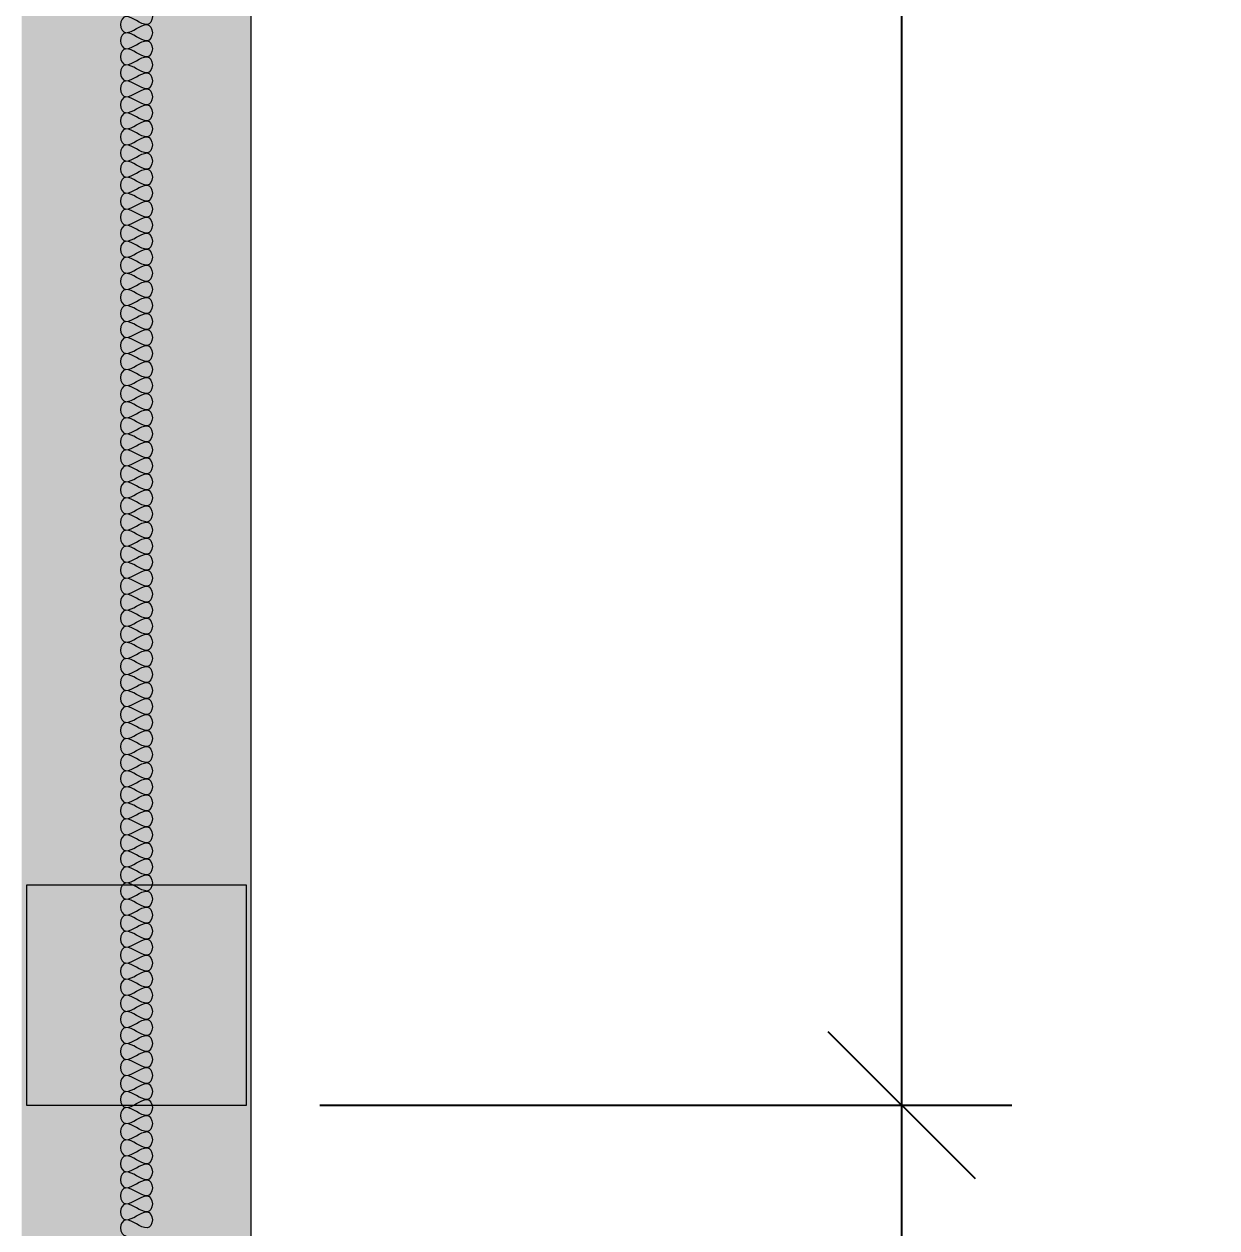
# Model space of a CAD drawing. Header units: inches. Extents: x 1913 to 24953, y -2945 to 1064.
# Drawn here: x 19839.7 to 19969.8, y -559 to -427.6 of the extents above; entities that cross this region are included whole.
import ezdxf

# ---------------------------------------------------------------- set-up
doc = ezdxf.new("R2010")
doc.units = ezdxf.units.IN
doc.header["$MEASUREMENT"] = 0
for name, color, linetype, lineweight in [('A-ANNO-DIMS', 211, 'Continuous', 9), ('A-COLS', 52, 'Continuous', 9), ('A-DETL', 90, 'Continuous', 9), ('A-FLOR', 192, 'Continuous', 13), ('A-WALL', 113, 'Continuous', 13), ('A-WALL-PATT', 111, 'Continuous', 50)]:
    doc.layers.add(name, color=color, linetype=linetype, lineweight=lineweight)
doc.styles.add('Arial', font='arial.ttf', dxfattribs={"height": 12})
doc.dimstyles.new('Linear_-_3_32__Arial', dxfattribs={"dimscale": 12, "dimtxt": 12.243113, "dimasz": 1.333333, "dimexe": 1, "dimexo": 0.666667, "dimgap": 0.666667, "dimtad": 1, "dimdec": 5, "dimrnd": 0.03125, "dimzin": 1, "dimdsep": 46, "dimlunit": 4, "dimtxsty": 'Arial', "dimblk1": 'OBLIQUE', "dimblk2": 'OBLIQUE', "dimsah": 1, "dimcen": 0.09, "dimdle": 1, "dimazin": 0, "dimtfac": 1, "dimtdec": 4, "dimtix": 1, "dimtmove": 0, "dimatfit": 3, "dimfxl": 1, "dimtvp": 1, "dimtfill": 1, "dimfrac": 2, "dimtolj": 1, "dimtzin": 0, "dimarcsym": 2})

# ---------------------------------------------------------------- blocks, each defined once
blk = doc.blocks.new('_Oblique')
at = {"color": 0, "linetype": 'ByBlock', "lineweight": -2}
blk.add_line((-0.5, -0.5), (0.5, 0.5), dxfattribs=at)
blk = doc.blocks.new('*D438')
at = {"layer": 'A-ANNO-DIMS', "color": 0, "lineweight": -2, "transparency": 16777216}
for p, q in [((20087.86, 630.42), (20087.86, -1697.58)), ((19857.24, 618.42), (20099.86, 618.42)), ((19859.97, -1685.58), (20099.86, -1685.58))]:
    blk.add_line(p, q, dxfattribs=at)
at = {"layer": 'Defpoints', "color": 0, "lineweight": 0, "transparency": 16777216}
for p in [(19849.24, 618.42), (19851.97, -1685.58), (20087.86, -1685.58)]:
    blk.add_point(p, dxfattribs=at)
at = {"layer": 'A-ANNO-DIMS', "color": 0, "lineweight": -2, "transparency": 16777216, "xscale": 16, "yscale": 16, "zscale": 16}
for p, rotation in [((20087.86, 618.42), 90), ((20087.86, -1685.58), 270)]:
    blk.add_blockref('_Oblique', p, dxfattribs=dict(at, rotation=rotation))
at = {"layer": 'A-ANNO-DIMS', "color": 0, "lineweight": 0, "transparency": 16777216, "insert": (20073.74, -533.58), "char_height": 12, "width": 73.4587, "attachment_point": 5, "rotation": 90, "style": 'Arial'}
blk.add_mtext('\\A1;192\'-0"', dxfattribs=at)
blk = doc.blocks.new('*D489')
at = {"layer": 'A-ANNO-DIMS', "color": 0, "lineweight": -2, "transparency": 16777216}
for p, q in [((19935.41, -245.58), (19935.41, -557.58)), ((19871.97, -257.58), (19947.41, -257.58)), ((19871.97, -545.58), (19947.41, -545.58))]:
    blk.add_line(p, q, dxfattribs=at)
at = {"layer": 'Defpoints', "color": 0, "lineweight": 0, "transparency": 16777216}
for p in [(19863.97, -257.58), (19863.97, -545.58), (19935.41, -545.58)]:
    blk.add_point(p, dxfattribs=at)
at = {"layer": 'A-ANNO-DIMS', "color": 0, "lineweight": -2, "transparency": 16777216, "xscale": 16, "yscale": 16, "zscale": 16}
for p, rotation in [((19935.41, -257.58), 90), ((19935.41, -545.58), 270)]:
    blk.add_blockref('_Oblique', p, dxfattribs=dict(at, rotation=rotation))
at = {"layer": 'A-ANNO-DIMS', "color": 0, "lineweight": 0, "transparency": 16777216, "insert": (19921.28, -401.58), "char_height": 12, "width": 62.3834, "attachment_point": 5, "rotation": 90, "style": 'Arial'}
blk.add_mtext('\\A1;24\'-0"', dxfattribs=at)
blk = doc.blocks.new('*D490')
at = {"layer": 'A-ANNO-DIMS', "color": 0, "lineweight": -2, "transparency": 16777216}
for p, q in [((19935.41, -533.58), (19935.41, -845.58)), ((19871.97, -545.58), (19947.41, -545.58)), ((19871.97, -833.58), (19947.41, -833.58))]:
    blk.add_line(p, q, dxfattribs=at)
at = {"layer": 'Defpoints', "color": 0, "lineweight": 0, "transparency": 16777216}
for p in [(19863.97, -545.58), (19863.97, -833.58), (19935.41, -833.58)]:
    blk.add_point(p, dxfattribs=at)
at = {"layer": 'A-ANNO-DIMS', "color": 0, "lineweight": -2, "transparency": 16777216, "xscale": 16, "yscale": 16, "zscale": 16}
for p, rotation in [((19935.41, -545.58), 90), ((19935.41, -833.58), 270)]:
    blk.add_blockref('_Oblique', p, dxfattribs=dict(at, rotation=rotation))
at = {"layer": 'A-ANNO-DIMS', "color": 0, "lineweight": 0, "transparency": 16777216, "insert": (19921.28, -689.58), "char_height": 12, "width": 62.3834, "attachment_point": 5, "rotation": 90, "style": 'Arial'}
blk.add_mtext('\\A1;24\'-0"', dxfattribs=at)
blk = doc.blocks.new('*D499')
at = {"layer": 'A-ANNO-DIMS', "color": 0, "lineweight": -2, "transparency": 16777216}
for p, q in [((20055.86, -1133.58), (20055.86, -209.58)), ((19859.97, -221.58), (20067.86, -221.58)), ((19872.47, -1121.58), (20067.86, -1121.58))]:
    blk.add_line(p, q, dxfattribs=at)
at = {"layer": 'Defpoints', "color": 0, "lineweight": 0, "transparency": 16777216}
for p in [(19851.97, -221.58), (20055.86, -221.58), (19864.47, -1121.58)]:
    blk.add_point(p, dxfattribs=at)
at = {"layer": 'A-ANNO-DIMS', "color": 0, "lineweight": -2, "transparency": 16777216, "xscale": 16, "yscale": 16, "zscale": 16}
for p, rotation in [((20055.86, -221.58), 90), ((20055.86, -1121.58), 270)]:
    blk.add_blockref('_Oblique', p, dxfattribs=dict(at, rotation=rotation))
at = {"layer": 'A-ANNO-DIMS', "color": 0, "lineweight": 0, "transparency": 16777216, "insert": (20041.74, -671.58), "char_height": 12, "width": 62.3834, "attachment_point": 5, "rotation": 90, "style": 'Arial'}
blk.add_mtext('\\A1;75\'-0"', dxfattribs=at)

msp = doc.modelspace()

# ---------------------------------------------------------------- hatches: boundary and pattern name
at = {"layer": 'A-WALL-PATT', "lineweight": 0}
h = msp.add_hatch(dxfattribs=at)
h.set_pattern_fill('FP_1', color=256, style=0, pattern_type=2)
h.set_pattern_definition([(50, (18984.365, 244.067), (36.72335, -3.213), [3.84, -42.24]), (355, (18984.365, 244.067), (-7.1044, 38.51274), [3.072, -33.792]), (100.451, (18987.425, 243.8), (29.62024, 35.29956), [3.263, -35.898]), (46.184, (18984.365, 254.307), (54.6425, -8.4752), [5.76, -63.36]), (96.636, (18988.92, 253.6), (47.854, 49.8752), [4.895, -53.848]), (351.184, (18984.365, 254.307), (47.8553, 49.8749), [4.608, -50.688]), (21, (18989.485, 251.747), (30.56126, -20.614), [3.84, -42.24]), (326, (18989.485, 251.747), (12.4577, 37.1283), [3.072, -33.792]), (71.451, (18992.03, 250.03), (43.02, 16.5135), [3.263, -35.898]), (37.5, (18984.365, 244.067), (0.6228, 17.04428), [1.69, -31.693, 1.69, -32.614, -33.92]), (37.5, (18984.365, 244.067), (0.6228, 17.04428), [-67.686, 1.69, -32.23]), (7.5, (18984.365, 244.067), (13.4694, 20.19387), [1.69, -17.869, 1.69, -30.925, -12.928]), (7.5, (18984.365, 244.067), (13.4694, 20.19387), [-52.173, 1.69, -11.238]), (327.5, (18972.947, 244.067), (27.33168, -1.15522), [1.69, -11.11, 1.69, -38.246, -52.992]), (327.5, (18972.947, 244.067), (27.33168, -1.15522), [-52.736, 1.69, -51.302]), (317.5, (18967.827, 244.067), (29.85903, 5.12498), [1.69, -14.95, 1.69, -24.832, -37.632]), (317.5, (18967.827, 244.067), (29.85903, 5.12498), [-43.162, 1.69, -35.942])])
h.paths.add_polyline_path([(19839.466293, -167.581337), (19864.466293, -167.581337), (19864.466293, -211.581337), (19864.466293, -231.581337), (19864.466293, -1121.581337), (19839.466293, -1121.581337), (19839.466293, -447.581337), (19839.466293, -427.581337), (19839.466293, -322.581337), (19839.466293, -312.581337), (19839.466293, -231.581337), (19839.466293, -211.581337)], flags=0)
h.paths.add_polyline_path([(19839.466293, 37.418663), (19864.466293, 37.418663), (19864.466293, -131.581337), (19839.466293, -131.581337)], flags=0)

# ---------------------------------------------------------------- linework, layer by layer
at = {"layer": 'A-COLS', "lineweight": 0}
for p, q in [((19863.966293, -521.581337), (19839.966293, -521.581337)), ((19839.966293, -521.581337), (19839.966293, -545.581337)), ((19863.966293, -521.581337), (19839.966293, -521.581337)), ((19839.966293, -521.581337), (19839.966293, -545.581337)), ((19863.966293, -545.581337), (19863.966293, -521.581337)), ((19863.966293, -545.581337), (19863.966293, -521.581337)), ((19839.966293, -545.581337), (19863.966293, -545.581337)), ((19839.966293, -545.581337), (19863.966293, -545.581337))]:
    msp.add_line(p, q, dxfattribs=at)
at = {"layer": 'A-DETL', "lineweight": 0}
for points in [[(19853.13296, -425.956337), (19853.407946, -425.956337), (19854.024641, -426.831337), (19853.407946, -427.706337), (19853.13296, -427.706337)], [(19850.799627, -426.831337), (19850.524641, -426.831337), (19849.907946, -427.706337), (19850.524641, -428.581337), (19850.799627, -428.581337)], [(19853.13296, -427.706337), (19852.331245, -427.706337), (19851.601342, -426.831337), (19850.799627, -426.831337)], [(19850.799627, -428.581337), (19851.601342, -428.581337), (19852.331245, -427.706337), (19853.13296, -427.706337)], [(19853.13296, -427.706337), (19853.407946, -427.706337), (19854.024641, -428.581337), (19853.407946, -429.456337), (19853.13296, -429.456337)], [(19850.799627, -428.581337), (19850.524641, -428.581337), (19849.907946, -429.456337), (19850.524641, -430.331337), (19850.799627, -430.331337)], [(19853.13296, -429.456337), (19852.331245, -429.456337), (19851.601342, -428.581337), (19850.799627, -428.581337)], [(19850.799627, -430.331337), (19850.524641, -430.331337), (19849.907946, -431.206337), (19850.524641, -432.081337), (19850.799627, -432.081337)], [(19850.799627, -430.331337), (19851.601342, -430.331337), (19852.331245, -429.456337), (19853.13296, -429.456337)], [(19853.13296, -431.206337), (19852.331245, -431.206337), (19851.601342, -430.331337), (19850.799627, -430.331337)], [(19853.13296, -429.456337), (19853.407946, -429.456337), (19854.024641, -430.331337), (19853.407946, -431.206337), (19853.13296, -431.206337)], [(19850.799627, -432.081337), (19851.601342, -432.081337), (19852.331245, -431.206337), (19853.13296, -431.206337)], [(19853.13296, -431.206337), (19853.407946, -431.206337), (19854.024641, -432.081337), (19853.407946, -432.956337), (19853.13296, -432.956337)], [(19850.799627, -432.081337), (19850.524641, -432.081337), (19849.907946, -432.956337), (19850.524641, -433.831337), (19850.799627, -433.831337)], [(19853.13296, -432.956337), (19852.331245, -432.956337), (19851.601342, -432.081337), (19850.799627, -432.081337)], [(19850.799627, -433.831337), (19851.601342, -433.831337), (19852.331245, -432.956337), (19853.13296, -432.956337)], [(19853.13296, -432.956337), (19853.407946, -432.956337), (19854.024641, -433.831337), (19853.407946, -434.706337), (19853.13296, -434.706337)], [(19850.799627, -433.831337), (19850.524641, -433.831337), (19849.907946, -434.706337), (19850.524641, -435.581337), (19850.799627, -435.581337)], [(19853.13296, -434.706337), (19852.331245, -434.706337), (19851.601342, -433.831337), (19850.799627, -433.831337)], [(19850.799627, -435.581337), (19850.524641, -435.581337), (19849.907946, -436.456337), (19850.524641, -437.331337), (19850.799627, -437.331337)], [(19850.799627, -435.581337), (19851.601342, -435.581337), (19852.331245, -434.706337), (19853.13296, -434.706337)], [(19853.13296, -436.456337), (19852.331245, -436.456337), (19851.601342, -435.581337), (19850.799627, -435.581337)], [(19853.13296, -434.706337), (19853.407946, -434.706337), (19854.024641, -435.581337), (19853.407946, -436.456337), (19853.13296, -436.456337)], [(19850.799627, -437.331337), (19851.601342, -437.331337), (19852.331245, -436.456337), (19853.13296, -436.456337)], [(19853.13296, -436.456337), (19853.407946, -436.456337), (19854.024641, -437.331337), (19853.407946, -438.206337), (19853.13296, -438.206337)], [(19850.799627, -437.331337), (19850.524641, -437.331337), (19849.907946, -438.206337), (19850.524641, -439.081337), (19850.799627, -439.081337)], [(19853.13296, -438.206337), (19852.331245, -438.206337), (19851.601342, -437.331337), (19850.799627, -437.331337)], [(19850.799627, -439.081337), (19851.601342, -439.081337), (19852.331245, -438.206337), (19853.13296, -438.206337)], [(19853.13296, -438.206337), (19853.407946, -438.206337), (19854.024641, -439.081337), (19853.407946, -439.956337), (19853.13296, -439.956337)], [(19850.799627, -439.081337), (19850.524641, -439.081337), (19849.907946, -439.956337), (19850.524641, -440.831337), (19850.799627, -440.831337)], [(19853.13296, -439.956337), (19852.331245, -439.956337), (19851.601342, -439.081337), (19850.799627, -439.081337)], [(19850.799627, -440.831337), (19850.524641, -440.831337), (19849.907946, -441.706337), (19850.524641, -442.581337), (19850.799627, -442.581337)], [(19850.799627, -440.831337), (19851.601342, -440.831337), (19852.331245, -439.956337), (19853.13296, -439.956337)], [(19853.13296, -441.706337), (19852.331245, -441.706337), (19851.601342, -440.831337), (19850.799627, -440.831337)], [(19853.13296, -439.956337), (19853.407946, -439.956337), (19854.024641, -440.831337), (19853.407946, -441.706337), (19853.13296, -441.706337)], [(19850.799627, -442.581337), (19851.601342, -442.581337), (19852.331245, -441.706337), (19853.13296, -441.706337)], [(19853.13296, -441.706337), (19853.407946, -441.706337), (19854.024641, -442.581337), (19853.407946, -443.456337), (19853.13296, -443.456337)], [(19850.799627, -442.581337), (19850.524641, -442.581337), (19849.907946, -443.456337), (19850.524641, -444.331337), (19850.799627, -444.331337)], [(19853.13296, -443.456337), (19852.331245, -443.456337), (19851.601342, -442.581337), (19850.799627, -442.581337)], [(19850.799627, -444.331337), (19851.601342, -444.331337), (19852.331245, -443.456337), (19853.13296, -443.456337)], [(19853.13296, -443.456337), (19853.407946, -443.456337), (19854.024641, -444.331337), (19853.407946, -445.206337), (19853.13296, -445.206337)], [(19850.799627, -444.331337), (19850.524641, -444.331337), (19849.907946, -445.206337), (19850.524641, -446.081337), (19850.799627, -446.081337)], [(19853.13296, -445.206337), (19852.331245, -445.206337), (19851.601342, -444.331337), (19850.799627, -444.331337)], [(19850.799627, -446.081337), (19850.524641, -446.081337), (19849.907946, -446.956337), (19850.524641, -447.831337), (19850.799627, -447.831337)], [(19850.799627, -446.081337), (19851.601342, -446.081337), (19852.331245, -445.206337), (19853.13296, -445.206337)], [(19853.13296, -446.956337), (19852.331245, -446.956337), (19851.601342, -446.081337), (19850.799627, -446.081337)], [(19853.13296, -445.206337), (19853.407946, -445.206337), (19854.024641, -446.081337), (19853.407946, -446.956337), (19853.13296, -446.956337)], [(19850.799627, -447.831337), (19851.601342, -447.831337), (19852.331245, -446.956337), (19853.13296, -446.956337)], [(19853.13296, -446.956337), (19853.407946, -446.956337), (19854.024641, -447.831337), (19853.407946, -448.706337), (19853.13296, -448.706337)], [(19850.799627, -447.831337), (19850.524641, -447.831337), (19849.907946, -448.706337), (19850.524641, -449.581337), (19850.799627, -449.581337)], [(19853.13296, -448.706337), (19852.331245, -448.706337), (19851.601342, -447.831337), (19850.799627, -447.831337)], [(19850.799627, -449.581337), (19851.601342, -449.581337), (19852.331245, -448.706337), (19853.13296, -448.706337)], [(19853.13296, -448.706337), (19853.407946, -448.706337), (19854.024641, -449.581337), (19853.407946, -450.456337), (19853.13296, -450.456337)], [(19850.799627, -449.581337), (19850.524641, -449.581337), (19849.907946, -450.456337), (19850.524641, -451.331337), (19850.799627, -451.331337)], [(19853.13296, -450.456337), (19852.331245, -450.456337), (19851.601342, -449.581337), (19850.799627, -449.581337)], [(19850.799627, -451.331337), (19850.524641, -451.331337), (19849.907946, -452.206337), (19850.524641, -453.081337), (19850.799627, -453.081337)], [(19850.799627, -451.331337), (19851.601342, -451.331337), (19852.331245, -450.456337), (19853.13296, -450.456337)], [(19853.13296, -452.206337), (19852.331245, -452.206337), (19851.601342, -451.331337), (19850.799627, -451.331337)], [(19853.13296, -450.456337), (19853.407946, -450.456337), (19854.024641, -451.331337), (19853.407946, -452.206337), (19853.13296, -452.206337)], [(19850.799627, -453.081337), (19851.601342, -453.081337), (19852.331245, -452.206337), (19853.13296, -452.206337)], [(19853.13296, -452.206337), (19853.407946, -452.206337), (19854.024641, -453.081337), (19853.407946, -453.956337), (19853.13296, -453.956337)], [(19850.799627, -453.081337), (19850.524641, -453.081337), (19849.907946, -453.956337), (19850.524641, -454.831337), (19850.799627, -454.831337)], [(19853.13296, -453.956337), (19852.331245, -453.956337), (19851.601342, -453.081337), (19850.799627, -453.081337)], [(19850.799627, -454.831337), (19851.601342, -454.831337), (19852.331245, -453.956337), (19853.13296, -453.956337)], [(19853.13296, -453.956337), (19853.407946, -453.956337), (19854.024641, -454.831337), (19853.407946, -455.706337), (19853.13296, -455.706337)], [(19850.799627, -454.831337), (19850.524641, -454.831337), (19849.907946, -455.706337), (19850.524641, -456.581337), (19850.799627, -456.581337)], [(19853.13296, -455.706337), (19852.331245, -455.706337), (19851.601342, -454.831337), (19850.799627, -454.831337)], [(19850.799627, -456.581337), (19850.524641, -456.581337), (19849.907946, -457.456337), (19850.524641, -458.331337), (19850.799627, -458.331337)], [(19850.799627, -456.581337), (19851.601342, -456.581337), (19852.331245, -455.706337), (19853.13296, -455.706337)], [(19853.13296, -457.456337), (19852.331245, -457.456337), (19851.601342, -456.581337), (19850.799627, -456.581337)], [(19853.13296, -455.706337), (19853.407946, -455.706337), (19854.024641, -456.581337), (19853.407946, -457.456337), (19853.13296, -457.456337)], [(19850.799627, -458.331337), (19851.601342, -458.331337), (19852.331245, -457.456337), (19853.13296, -457.456337)], [(19853.13296, -457.456337), (19853.407946, -457.456337), (19854.024641, -458.331337), (19853.407946, -459.206337), (19853.13296, -459.206337)], [(19850.799627, -458.331337), (19850.524641, -458.331337), (19849.907946, -459.206337), (19850.524641, -460.081337), (19850.799627, -460.081337)], [(19853.13296, -459.206337), (19852.331245, -459.206337), (19851.601342, -458.331337), (19850.799627, -458.331337)], [(19850.799627, -460.081337), (19851.601342, -460.081337), (19852.331245, -459.206337), (19853.13296, -459.206337)], [(19853.13296, -459.206337), (19853.407946, -459.206337), (19854.024641, -460.081337), (19853.407946, -460.956337), (19853.13296, -460.956337)], [(19850.799627, -460.081337), (19850.524641, -460.081337), (19849.907946, -460.956337), (19850.524641, -461.831337), (19850.799627, -461.831337)], [(19853.13296, -460.956337), (19852.331245, -460.956337), (19851.601342, -460.081337), (19850.799627, -460.081337)], [(19850.799627, -461.831337), (19850.524641, -461.831337), (19849.907946, -462.706337), (19850.524641, -463.581337), (19850.799627, -463.581337)], [(19850.799627, -461.831337), (19851.601342, -461.831337), (19852.331245, -460.956337), (19853.13296, -460.956337)], [(19853.13296, -462.706337), (19852.331245, -462.706337), (19851.601342, -461.831337), (19850.799627, -461.831337)], [(19853.13296, -460.956337), (19853.407946, -460.956337), (19854.024641, -461.831337), (19853.407946, -462.706337), (19853.13296, -462.706337)], [(19850.799627, -463.581337), (19851.601342, -463.581337), (19852.331245, -462.706337), (19853.13296, -462.706337)], [(19853.13296, -462.706337), (19853.407946, -462.706337), (19854.024641, -463.581337), (19853.407946, -464.456337), (19853.13296, -464.456337)], [(19850.799627, -463.581337), (19850.524641, -463.581337), (19849.907946, -464.456337), (19850.524641, -465.331337), (19850.799627, -465.331337)], [(19853.13296, -464.456337), (19852.331245, -464.456337), (19851.601342, -463.581337), (19850.799627, -463.581337)], [(19850.799627, -465.331337), (19851.601342, -465.331337), (19852.331245, -464.456337), (19853.13296, -464.456337)], [(19853.13296, -464.456337), (19853.407946, -464.456337), (19854.024641, -465.331337), (19853.407946, -466.206337), (19853.13296, -466.206337)], [(19850.799627, -465.331337), (19850.524641, -465.331337), (19849.907946, -466.206337), (19850.524641, -467.081337), (19850.799627, -467.081337)], [(19853.13296, -466.206337), (19852.331245, -466.206337), (19851.601342, -465.331337), (19850.799627, -465.331337)], [(19850.799627, -467.081337), (19850.524641, -467.081337), (19849.907946, -467.956337), (19850.524641, -468.831337), (19850.799627, -468.831337)], [(19850.799627, -467.081337), (19851.601342, -467.081337), (19852.331245, -466.206337), (19853.13296, -466.206337)], [(19853.13296, -467.956337), (19852.331245, -467.956337), (19851.601342, -467.081337), (19850.799627, -467.081337)], [(19853.13296, -466.206337), (19853.407946, -466.206337), (19854.024641, -467.081337), (19853.407946, -467.956337), (19853.13296, -467.956337)], [(19850.799627, -468.831337), (19851.601342, -468.831337), (19852.331245, -467.956337), (19853.13296, -467.956337)], [(19853.13296, -467.956337), (19853.407946, -467.956337), (19854.024641, -468.831337), (19853.407946, -469.706337), (19853.13296, -469.706337)], [(19850.799627, -468.831337), (19850.524641, -468.831337), (19849.907946, -469.706337), (19850.524641, -470.581337), (19850.799627, -470.581337)], [(19853.13296, -469.706337), (19852.331245, -469.706337), (19851.601342, -468.831337), (19850.799627, -468.831337)], [(19850.799627, -470.581337), (19851.601342, -470.581337), (19852.331245, -469.706337), (19853.13296, -469.706337)], [(19853.13296, -469.706337), (19853.407946, -469.706337), (19854.024641, -470.581337), (19853.407946, -471.456337), (19853.13296, -471.456337)], [(19850.799627, -470.581337), (19850.524641, -470.581337), (19849.907946, -471.456337), (19850.524641, -472.331337), (19850.799627, -472.331337)], [(19853.13296, -471.456337), (19852.331245, -471.456337), (19851.601342, -470.581337), (19850.799627, -470.581337)], [(19850.799627, -472.331337), (19850.524641, -472.331337), (19849.907946, -473.206337), (19850.524641, -474.081337), (19850.799627, -474.081337)], [(19850.799627, -472.331337), (19851.601342, -472.331337), (19852.331245, -471.456337), (19853.13296, -471.456337)], [(19853.13296, -473.206337), (19852.331245, -473.206337), (19851.601342, -472.331337), (19850.799627, -472.331337)], [(19853.13296, -471.456337), (19853.407946, -471.456337), (19854.024641, -472.331337), (19853.407946, -473.206337), (19853.13296, -473.206337)], [(19850.799627, -474.081337), (19851.601342, -474.081337), (19852.331245, -473.206337), (19853.13296, -473.206337)], [(19853.13296, -473.206337), (19853.407946, -473.206337), (19854.024641, -474.081337), (19853.407946, -474.956337), (19853.13296, -474.956337)], [(19850.799627, -474.081337), (19850.524641, -474.081337), (19849.907946, -474.956337), (19850.524641, -475.831337), (19850.799627, -475.831337)], [(19853.13296, -474.956337), (19852.331245, -474.956337), (19851.601342, -474.081337), (19850.799627, -474.081337)], [(19850.799627, -475.831337), (19851.601342, -475.831337), (19852.331245, -474.956337), (19853.13296, -474.956337)], [(19853.13296, -474.956337), (19853.407946, -474.956337), (19854.024641, -475.831337), (19853.407946, -476.706337), (19853.13296, -476.706337)], [(19850.799627, -475.831337), (19850.524641, -475.831337), (19849.907946, -476.706337), (19850.524641, -477.581337), (19850.799627, -477.581337)], [(19853.13296, -476.706337), (19852.331245, -476.706337), (19851.601342, -475.831337), (19850.799627, -475.831337)], [(19850.799627, -477.581337), (19850.524641, -477.581337), (19849.907946, -478.456337), (19850.524641, -479.331337), (19850.799627, -479.331337)], [(19850.799627, -477.581337), (19851.601342, -477.581337), (19852.331245, -476.706337), (19853.13296, -476.706337)], [(19853.13296, -478.456337), (19852.331245, -478.456337), (19851.601342, -477.581337), (19850.799627, -477.581337)], [(19853.13296, -476.706337), (19853.407946, -476.706337), (19854.024641, -477.581337), (19853.407946, -478.456337), (19853.13296, -478.456337)], [(19850.799627, -479.331337), (19851.601342, -479.331337), (19852.331245, -478.456337), (19853.13296, -478.456337)], [(19853.13296, -478.456337), (19853.407946, -478.456337), (19854.024641, -479.331337), (19853.407946, -480.206337), (19853.13296, -480.206337)], [(19850.799627, -479.331337), (19850.524641, -479.331337), (19849.907946, -480.206337), (19850.524641, -481.081337), (19850.799627, -481.081337)], [(19853.13296, -480.206337), (19852.331245, -480.206337), (19851.601342, -479.331337), (19850.799627, -479.331337)], [(19850.799627, -481.081337), (19851.601342, -481.081337), (19852.331245, -480.206337), (19853.13296, -480.206337)], [(19853.13296, -480.206337), (19853.407946, -480.206337), (19854.024641, -481.081337), (19853.407946, -481.956337), (19853.13296, -481.956337)], [(19850.799627, -481.081337), (19850.524641, -481.081337), (19849.907946, -481.956337), (19850.524641, -482.831337), (19850.799627, -482.831337)], [(19853.13296, -481.956337), (19852.331245, -481.956337), (19851.601342, -481.081337), (19850.799627, -481.081337)], [(19850.799627, -482.831337), (19850.524641, -482.831337), (19849.907946, -483.706337), (19850.524641, -484.581337), (19850.799627, -484.581337)], [(19850.799627, -482.831337), (19851.601342, -482.831337), (19852.331245, -481.956337), (19853.13296, -481.956337)], [(19853.13296, -483.706337), (19852.331245, -483.706337), (19851.601342, -482.831337), (19850.799627, -482.831337)], [(19853.13296, -481.956337), (19853.407946, -481.956337), (19854.024641, -482.831337), (19853.407946, -483.706337), (19853.13296, -483.706337)], [(19850.799627, -484.581337), (19851.601342, -484.581337), (19852.331245, -483.706337), (19853.13296, -483.706337)], [(19853.13296, -483.706337), (19853.407946, -483.706337), (19854.024641, -484.581337), (19853.407946, -485.456337), (19853.13296, -485.456337)], [(19850.799627, -484.581337), (19850.524641, -484.581337), (19849.907946, -485.456337), (19850.524641, -486.331337), (19850.799627, -486.331337)], [(19853.13296, -485.456337), (19852.331245, -485.456337), (19851.601342, -484.581337), (19850.799627, -484.581337)], [(19850.799627, -486.331337), (19851.601342, -486.331337), (19852.331245, -485.456337), (19853.13296, -485.456337)], [(19853.13296, -485.456337), (19853.407946, -485.456337), (19854.024641, -486.331337), (19853.407946, -487.206337), (19853.13296, -487.206337)], [(19850.799627, -486.331337), (19850.524641, -486.331337), (19849.907946, -487.206337), (19850.524641, -488.081337), (19850.799627, -488.081337)], [(19853.13296, -487.206337), (19852.331245, -487.206337), (19851.601342, -486.331337), (19850.799627, -486.331337)], [(19850.799627, -488.081337), (19850.524641, -488.081337), (19849.907946, -488.956337), (19850.524641, -489.831337), (19850.799627, -489.831337)], [(19850.799627, -488.081337), (19851.601342, -488.081337), (19852.331245, -487.206337), (19853.13296, -487.206337)], [(19853.13296, -488.956337), (19852.331245, -488.956337), (19851.601342, -488.081337), (19850.799627, -488.081337)], [(19853.13296, -487.206337), (19853.407946, -487.206337), (19854.024641, -488.081337), (19853.407946, -488.956337), (19853.13296, -488.956337)], [(19850.799627, -489.831337), (19851.601342, -489.831337), (19852.331245, -488.956337), (19853.13296, -488.956337)], [(19853.13296, -488.956337), (19853.407946, -488.956337), (19854.024641, -489.831337), (19853.407946, -490.706337), (19853.13296, -490.706337)], [(19850.799627, -489.831337), (19850.524641, -489.831337), (19849.907946, -490.706337), (19850.524641, -491.581337), (19850.799627, -491.581337)], [(19853.13296, -490.706337), (19852.331245, -490.706337), (19851.601342, -489.831337), (19850.799627, -489.831337)], [(19850.799627, -491.581337), (19851.601342, -491.581337), (19852.331245, -490.706337), (19853.13296, -490.706337)], [(19853.13296, -490.706337), (19853.407946, -490.706337), (19854.024641, -491.581337), (19853.407946, -492.456337), (19853.13296, -492.456337)], [(19850.799627, -491.581337), (19850.524641, -491.581337), (19849.907946, -492.456337), (19850.524641, -493.331337), (19850.799627, -493.331337)], [(19853.13296, -492.456337), (19852.331245, -492.456337), (19851.601342, -491.581337), (19850.799627, -491.581337)], [(19850.799627, -493.331337), (19850.524641, -493.331337), (19849.907946, -494.206337), (19850.524641, -495.081337), (19850.799627, -495.081337)], [(19850.799627, -493.331337), (19851.601342, -493.331337), (19852.331245, -492.456337), (19853.13296, -492.456337)], [(19853.13296, -494.206337), (19852.331245, -494.206337), (19851.601342, -493.331337), (19850.799627, -493.331337)], [(19853.13296, -492.456337), (19853.407946, -492.456337), (19854.024641, -493.331337), (19853.407946, -494.206337), (19853.13296, -494.206337)], [(19850.799627, -495.081337), (19851.601342, -495.081337), (19852.331245, -494.206337), (19853.13296, -494.206337)], [(19853.13296, -494.206337), (19853.407946, -494.206337), (19854.024641, -495.081337), (19853.407946, -495.956337), (19853.13296, -495.956337)], [(19850.799627, -495.081337), (19850.524641, -495.081337), (19849.907946, -495.956337), (19850.524641, -496.831337), (19850.799627, -496.831337)], [(19853.13296, -495.956337), (19852.331245, -495.956337), (19851.601342, -495.081337), (19850.799627, -495.081337)], [(19850.799627, -496.831337), (19851.601342, -496.831337), (19852.331245, -495.956337), (19853.13296, -495.956337)], [(19853.13296, -495.956337), (19853.407946, -495.956337), (19854.024641, -496.831337), (19853.407946, -497.706337), (19853.13296, -497.706337)], [(19850.799627, -496.831337), (19850.524641, -496.831337), (19849.907946, -497.706337), (19850.524641, -498.581337), (19850.799627, -498.581337)], [(19853.13296, -497.706337), (19852.331245, -497.706337), (19851.601342, -496.831337), (19850.799627, -496.831337)], [(19850.799627, -498.581337), (19850.524641, -498.581337), (19849.907946, -499.456337), (19850.524641, -500.331337), (19850.799627, -500.331337)], [(19850.799627, -498.581337), (19851.601342, -498.581337), (19852.331245, -497.706337), (19853.13296, -497.706337)], [(19853.13296, -499.456337), (19852.331245, -499.456337), (19851.601342, -498.581337), (19850.799627, -498.581337)], [(19853.13296, -497.706337), (19853.407946, -497.706337), (19854.024641, -498.581337), (19853.407946, -499.456337), (19853.13296, -499.456337)], [(19850.799627, -500.331337), (19851.601342, -500.331337), (19852.331245, -499.456337), (19853.13296, -499.456337)], [(19853.13296, -499.456337), (19853.407946, -499.456337), (19854.024641, -500.331337), (19853.407946, -501.206337), (19853.13296, -501.206337)], [(19850.799627, -500.331337), (19850.524641, -500.331337), (19849.907946, -501.206337), (19850.524641, -502.081337), (19850.799627, -502.081337)], [(19853.13296, -501.206337), (19852.331245, -501.206337), (19851.601342, -500.331337), (19850.799627, -500.331337)], [(19850.799627, -502.081337), (19851.601342, -502.081337), (19852.331245, -501.206337), (19853.13296, -501.206337)], [(19853.13296, -501.206337), (19853.407946, -501.206337), (19854.024641, -502.081337), (19853.407946, -502.956337), (19853.13296, -502.956337)], [(19850.799627, -502.081337), (19850.524641, -502.081337), (19849.907946, -502.956337), (19850.524641, -503.831337), (19850.799627, -503.831337)], [(19853.13296, -502.956337), (19852.331245, -502.956337), (19851.601342, -502.081337), (19850.799627, -502.081337)], [(19850.799627, -503.831337), (19850.524641, -503.831337), (19849.907946, -504.706337), (19850.524641, -505.581337), (19850.799627, -505.581337)], [(19850.799627, -503.831337), (19851.601342, -503.831337), (19852.331245, -502.956337), (19853.13296, -502.956337)], [(19853.13296, -504.706337), (19852.331245, -504.706337), (19851.601342, -503.831337), (19850.799627, -503.831337)], [(19853.13296, -502.956337), (19853.407946, -502.956337), (19854.024641, -503.831337), (19853.407946, -504.706337), (19853.13296, -504.706337)], [(19850.799627, -505.581337), (19851.601342, -505.581337), (19852.331245, -504.706337), (19853.13296, -504.706337)], [(19853.13296, -504.706337), (19853.407946, -504.706337), (19854.024641, -505.581337), (19853.407946, -506.456337), (19853.13296, -506.456337)], [(19850.799627, -505.581337), (19850.524641, -505.581337), (19849.907946, -506.456337), (19850.524641, -507.331337), (19850.799627, -507.331337)], [(19853.13296, -506.456337), (19852.331245, -506.456337), (19851.601342, -505.581337), (19850.799627, -505.581337)], [(19850.799627, -507.331337), (19851.601342, -507.331337), (19852.331245, -506.456337), (19853.13296, -506.456337)], [(19853.13296, -506.456337), (19853.407946, -506.456337), (19854.024641, -507.331337), (19853.407946, -508.206337), (19853.13296, -508.206337)], [(19850.799627, -507.331337), (19850.524641, -507.331337), (19849.907946, -508.206337), (19850.524641, -509.081337), (19850.799627, -509.081337)], [(19853.13296, -508.206337), (19852.331245, -508.206337), (19851.601342, -507.331337), (19850.799627, -507.331337)], [(19850.799627, -509.081337), (19850.524641, -509.081337), (19849.907946, -509.956337), (19850.524641, -510.831337), (19850.799627, -510.831337)], [(19850.799627, -509.081337), (19851.601342, -509.081337), (19852.331245, -508.206337), (19853.13296, -508.206337)], [(19853.13296, -509.956337), (19852.331245, -509.956337), (19851.601342, -509.081337), (19850.799627, -509.081337)], [(19853.13296, -508.206337), (19853.407946, -508.206337), (19854.024641, -509.081337), (19853.407946, -509.956337), (19853.13296, -509.956337)], [(19850.799627, -510.831337), (19851.601342, -510.831337), (19852.331245, -509.956337), (19853.13296, -509.956337)], [(19853.13296, -509.956337), (19853.407946, -509.956337), (19854.024641, -510.831337), (19853.407946, -511.706337), (19853.13296, -511.706337)], [(19850.799627, -510.831337), (19850.524641, -510.831337), (19849.907946, -511.706337), (19850.524641, -512.581337), (19850.799627, -512.581337)], [(19853.13296, -511.706337), (19852.331245, -511.706337), (19851.601342, -510.831337), (19850.799627, -510.831337)], [(19850.799627, -512.581337), (19851.601342, -512.581337), (19852.331245, -511.706337), (19853.13296, -511.706337)], [(19853.13296, -511.706337), (19853.407946, -511.706337), (19854.024641, -512.581337), (19853.407946, -513.456337), (19853.13296, -513.456337)], [(19850.799627, -512.581337), (19850.524641, -512.581337), (19849.907946, -513.456337), (19850.524641, -514.331337), (19850.799627, -514.331337)], [(19853.13296, -513.456337), (19852.331245, -513.456337), (19851.601342, -512.581337), (19850.799627, -512.581337)], [(19850.799627, -514.331337), (19850.524641, -514.331337), (19849.907946, -515.206337), (19850.524641, -516.081337), (19850.799627, -516.081337)], [(19850.799627, -514.331337), (19851.601342, -514.331337), (19852.331245, -513.456337), (19853.13296, -513.456337)], [(19853.13296, -515.206337), (19852.331245, -515.206337), (19851.601342, -514.331337), (19850.799627, -514.331337)], [(19853.13296, -513.456337), (19853.407946, -513.456337), (19854.024641, -514.331337), (19853.407946, -515.206337), (19853.13296, -515.206337)], [(19850.799627, -516.081337), (19851.601342, -516.081337), (19852.331245, -515.206337), (19853.13296, -515.206337)], [(19853.13296, -515.206337), (19853.407946, -515.206337), (19854.024641, -516.081337), (19853.407946, -516.956337), (19853.13296, -516.956337)], [(19850.799627, -516.081337), (19850.524641, -516.081337), (19849.907946, -516.956337), (19850.524641, -517.831337), (19850.799627, -517.831337)], [(19853.13296, -516.956337), (19852.331245, -516.956337), (19851.601342, -516.081337), (19850.799627, -516.081337)], [(19850.799627, -517.831337), (19851.601342, -517.831337), (19852.331245, -516.956337), (19853.13296, -516.956337)], [(19853.13296, -516.956337), (19853.407946, -516.956337), (19854.024641, -517.831337), (19853.407946, -518.706337), (19853.13296, -518.706337)], [(19850.799627, -517.831337), (19850.524641, -517.831337), (19849.907946, -518.706337), (19850.524641, -519.581337), (19850.799627, -519.581337)], [(19853.13296, -518.706337), (19852.331245, -518.706337), (19851.601342, -517.831337), (19850.799627, -517.831337)], [(19850.799627, -519.581337), (19850.524641, -519.581337), (19849.907946, -520.456337), (19850.524641, -521.331337), (19850.799627, -521.331337)], [(19850.799627, -519.581337), (19851.601342, -519.581337), (19852.331245, -518.706337), (19853.13296, -518.706337)], [(19853.13296, -520.456337), (19852.331245, -520.456337), (19851.601342, -519.581337), (19850.799627, -519.581337)], [(19853.13296, -518.706337), (19853.407946, -518.706337), (19854.024641, -519.581337), (19853.407946, -520.456337), (19853.13296, -520.456337)], [(19850.799627, -521.331337), (19851.601342, -521.331337), (19852.331245, -520.456337), (19853.13296, -520.456337)], [(19853.13296, -520.456337), (19853.407946, -520.456337), (19854.024641, -521.331337), (19853.407946, -522.206337), (19853.13296, -522.206337)], [(19850.799627, -521.331337), (19850.524641, -521.331337), (19849.907946, -522.206337), (19850.524641, -523.081337), (19850.799627, -523.081337)], [(19853.13296, -522.206337), (19852.331245, -522.206337), (19851.601342, -521.331337), (19850.799627, -521.331337)], [(19850.799627, -523.081337), (19851.601342, -523.081337), (19852.331245, -522.206337), (19853.13296, -522.206337)], [(19853.13296, -522.206337), (19853.407946, -522.206337), (19854.024641, -523.081337), (19853.407946, -523.956337), (19853.13296, -523.956337)], [(19850.799627, -523.081337), (19850.524641, -523.081337), (19849.907946, -523.956337), (19850.524641, -524.831337), (19850.799627, -524.831337)], [(19853.13296, -523.956337), (19852.331245, -523.956337), (19851.601342, -523.081337), (19850.799627, -523.081337)], [(19850.799627, -524.831337), (19850.524641, -524.831337), (19849.907946, -525.706337), (19850.524641, -526.581337), (19850.799627, -526.581337)], [(19850.799627, -524.831337), (19851.601342, -524.831337), (19852.331245, -523.956337), (19853.13296, -523.956337)], [(19853.13296, -525.706337), (19852.331245, -525.706337), (19851.601342, -524.831337), (19850.799627, -524.831337)], [(19853.13296, -523.956337), (19853.407946, -523.956337), (19854.024641, -524.831337), (19853.407946, -525.706337), (19853.13296, -525.706337)], [(19850.799627, -526.581337), (19851.601342, -526.581337), (19852.331245, -525.706337), (19853.13296, -525.706337)], [(19853.13296, -525.706337), (19853.407946, -525.706337), (19854.024641, -526.581337), (19853.407946, -527.456337), (19853.13296, -527.456337)], [(19850.799627, -526.581337), (19850.524641, -526.581337), (19849.907946, -527.456337), (19850.524641, -528.331337), (19850.799627, -528.331337)], [(19853.13296, -527.456337), (19852.331245, -527.456337), (19851.601342, -526.581337), (19850.799627, -526.581337)], [(19850.799627, -528.331337), (19851.601342, -528.331337), (19852.331245, -527.456337), (19853.13296, -527.456337)], [(19853.13296, -527.456337), (19853.407946, -527.456337), (19854.024641, -528.331337), (19853.407946, -529.206337), (19853.13296, -529.206337)], [(19850.799627, -528.331337), (19850.524641, -528.331337), (19849.907946, -529.206337), (19850.524641, -530.081337), (19850.799627, -530.081337)], [(19853.13296, -529.206337), (19852.331245, -529.206337), (19851.601342, -528.331337), (19850.799627, -528.331337)], [(19850.799627, -530.081337), (19850.524641, -530.081337), (19849.907946, -530.956337), (19850.524641, -531.831337), (19850.799627, -531.831337)], [(19850.799627, -530.081337), (19851.601342, -530.081337), (19852.331245, -529.206337), (19853.13296, -529.206337)], [(19853.13296, -530.956337), (19852.331245, -530.956337), (19851.601342, -530.081337), (19850.799627, -530.081337)], [(19853.13296, -529.206337), (19853.407946, -529.206337), (19854.024641, -530.081337), (19853.407946, -530.956337), (19853.13296, -530.956337)], [(19850.799627, -531.831337), (19851.601342, -531.831337), (19852.331245, -530.956337), (19853.13296, -530.956337)], [(19853.13296, -530.956337), (19853.407946, -530.956337), (19854.024641, -531.831337), (19853.407946, -532.706337), (19853.13296, -532.706337)], [(19850.799627, -531.831337), (19850.524641, -531.831337), (19849.907946, -532.706337), (19850.524641, -533.581337), (19850.799627, -533.581337)], [(19853.13296, -532.706337), (19852.331245, -532.706337), (19851.601342, -531.831337), (19850.799627, -531.831337)], [(19850.799627, -533.581337), (19851.601342, -533.581337), (19852.331245, -532.706337), (19853.13296, -532.706337)], [(19853.13296, -532.706337), (19853.407946, -532.706337), (19854.024641, -533.581337), (19853.407946, -534.456337), (19853.13296, -534.456337)], [(19850.799627, -533.581337), (19850.524641, -533.581337), (19849.907946, -534.456337), (19850.524641, -535.331337), (19850.799627, -535.331337)], [(19853.13296, -534.456337), (19852.331245, -534.456337), (19851.601342, -533.581337), (19850.799627, -533.581337)], [(19850.799627, -535.331337), (19850.524641, -535.331337), (19849.907946, -536.206337), (19850.524641, -537.081337), (19850.799627, -537.081337)], [(19850.799627, -535.331337), (19851.601342, -535.331337), (19852.331245, -534.456337), (19853.13296, -534.456337)], [(19853.13296, -536.206337), (19852.331245, -536.206337), (19851.601342, -535.331337), (19850.799627, -535.331337)], [(19853.13296, -534.456337), (19853.407946, -534.456337), (19854.024641, -535.331337), (19853.407946, -536.206337), (19853.13296, -536.206337)], [(19850.799627, -537.081337), (19851.601342, -537.081337), (19852.331245, -536.206337), (19853.13296, -536.206337)], [(19853.13296, -536.206337), (19853.407946, -536.206337), (19854.024641, -537.081337), (19853.407946, -537.956337), (19853.13296, -537.956337)], [(19850.799627, -537.081337), (19850.524641, -537.081337), (19849.907946, -537.956337), (19850.524641, -538.831337), (19850.799627, -538.831337)], [(19853.13296, -537.956337), (19852.331245, -537.956337), (19851.601342, -537.081337), (19850.799627, -537.081337)], [(19850.799627, -538.831337), (19851.601342, -538.831337), (19852.331245, -537.956337), (19853.13296, -537.956337)], [(19853.13296, -537.956337), (19853.407946, -537.956337), (19854.024641, -538.831337), (19853.407946, -539.706337), (19853.13296, -539.706337)], [(19850.799627, -538.831337), (19850.524641, -538.831337), (19849.907946, -539.706337), (19850.524641, -540.581337), (19850.799627, -540.581337)], [(19853.13296, -539.706337), (19852.331245, -539.706337), (19851.601342, -538.831337), (19850.799627, -538.831337)], [(19850.799627, -540.581337), (19850.524641, -540.581337), (19849.907946, -541.456337), (19850.524641, -542.331337), (19850.799627, -542.331337)], [(19850.799627, -540.581337), (19851.601342, -540.581337), (19852.331245, -539.706337), (19853.13296, -539.706337)], [(19853.13296, -541.456337), (19852.331245, -541.456337), (19851.601342, -540.581337), (19850.799627, -540.581337)], [(19853.13296, -539.706337), (19853.407946, -539.706337), (19854.024641, -540.581337), (19853.407946, -541.456337), (19853.13296, -541.456337)], [(19850.799627, -542.331337), (19851.601342, -542.331337), (19852.331245, -541.456337), (19853.13296, -541.456337)], [(19853.13296, -541.456337), (19853.407946, -541.456337), (19854.024641, -542.331337), (19853.407946, -543.206337), (19853.13296, -543.206337)], [(19850.799627, -542.331337), (19850.524641, -542.331337), (19849.907946, -543.206337), (19850.524641, -544.081337), (19850.799627, -544.081337)], [(19853.13296, -543.206337), (19852.331245, -543.206337), (19851.601342, -542.331337), (19850.799627, -542.331337)], [(19850.799627, -544.081337), (19851.601342, -544.081337), (19852.331245, -543.206337), (19853.13296, -543.206337)], [(19853.13296, -543.206337), (19853.407946, -543.206337), (19854.024641, -544.081337), (19853.407946, -544.956337), (19853.13296, -544.956337)], [(19850.799627, -544.081337), (19850.524641, -544.081337), (19849.907946, -544.956337), (19850.524641, -545.831337), (19850.799627, -545.831337)], [(19853.13296, -544.956337), (19852.331245, -544.956337), (19851.601342, -544.081337), (19850.799627, -544.081337)], [(19850.799627, -545.831337), (19850.524641, -545.831337), (19849.907946, -546.706337), (19850.524641, -547.581337), (19850.799627, -547.581337)], [(19850.799627, -545.831337), (19851.601342, -545.831337), (19852.331245, -544.956337), (19853.13296, -544.956337)], [(19853.13296, -546.706337), (19852.331245, -546.706337), (19851.601342, -545.831337), (19850.799627, -545.831337)], [(19853.13296, -544.956337), (19853.407946, -544.956337), (19854.024641, -545.831337), (19853.407946, -546.706337), (19853.13296, -546.706337)], [(19850.799627, -547.581337), (19851.601342, -547.581337), (19852.331245, -546.706337), (19853.13296, -546.706337)], [(19853.13296, -546.706337), (19853.407946, -546.706337), (19854.024641, -547.581337), (19853.407946, -548.456337), (19853.13296, -548.456337)], [(19850.799627, -547.581337), (19850.524641, -547.581337), (19849.907946, -548.456337), (19850.524641, -549.331337), (19850.799627, -549.331337)], [(19853.13296, -548.456337), (19852.331245, -548.456337), (19851.601342, -547.581337), (19850.799627, -547.581337)], [(19850.799627, -549.331337), (19851.601342, -549.331337), (19852.331245, -548.456337), (19853.13296, -548.456337)], [(19853.13296, -548.456337), (19853.407946, -548.456337), (19854.024641, -549.331337), (19853.407946, -550.206337), (19853.13296, -550.206337)], [(19850.799627, -549.331337), (19850.524641, -549.331337), (19849.907946, -550.206337), (19850.524641, -551.081337), (19850.799627, -551.081337)], [(19853.13296, -550.206337), (19852.331245, -550.206337), (19851.601342, -549.331337), (19850.799627, -549.331337)], [(19850.799627, -551.081337), (19850.524641, -551.081337), (19849.907946, -551.956337), (19850.524641, -552.831337), (19850.799627, -552.831337)], [(19850.799627, -551.081337), (19851.601342, -551.081337), (19852.331245, -550.206337), (19853.13296, -550.206337)], [(19853.13296, -551.956337), (19852.331245, -551.956337), (19851.601342, -551.081337), (19850.799627, -551.081337)], [(19853.13296, -550.206337), (19853.407946, -550.206337), (19854.024641, -551.081337), (19853.407946, -551.956337), (19853.13296, -551.956337)], [(19850.799627, -552.831337), (19851.601342, -552.831337), (19852.331245, -551.956337), (19853.13296, -551.956337)], [(19853.13296, -551.956337), (19853.407946, -551.956337), (19854.024641, -552.831337), (19853.407946, -553.706337), (19853.13296, -553.706337)], [(19850.799627, -552.831337), (19850.524641, -552.831337), (19849.907946, -553.706337), (19850.524641, -554.581337), (19850.799627, -554.581337)], [(19853.13296, -553.706337), (19852.331245, -553.706337), (19851.601342, -552.831337), (19850.799627, -552.831337)], [(19850.799627, -554.581337), (19851.601342, -554.581337), (19852.331245, -553.706337), (19853.13296, -553.706337)], [(19853.13296, -553.706337), (19853.407946, -553.706337), (19854.024641, -554.581337), (19853.407946, -555.456337), (19853.13296, -555.456337)], [(19850.799627, -554.581337), (19850.524641, -554.581337), (19849.907946, -555.456337), (19850.524641, -556.331337), (19850.799627, -556.331337)], [(19853.13296, -555.456337), (19852.331245, -555.456337), (19851.601342, -554.581337), (19850.799627, -554.581337)], [(19850.799627, -556.331337), (19850.524641, -556.331337), (19849.907946, -557.206337), (19850.524641, -558.081337), (19850.799627, -558.081337)], [(19850.799627, -556.331337), (19851.601342, -556.331337), (19852.331245, -555.456337), (19853.13296, -555.456337)], [(19853.13296, -557.206337), (19852.331245, -557.206337), (19851.601342, -556.331337), (19850.799627, -556.331337)], [(19853.13296, -555.456337), (19853.407946, -555.456337), (19854.024641, -556.331337), (19853.407946, -557.206337), (19853.13296, -557.206337)], [(19850.799627, -558.081337), (19851.601342, -558.081337), (19852.331245, -557.206337), (19853.13296, -557.206337)], [(19853.13296, -557.206337), (19853.407946, -557.206337), (19854.024641, -558.081337), (19853.407946, -558.956337), (19853.13296, -558.956337)], [(19850.799627, -558.081337), (19850.524641, -558.081337), (19849.907946, -558.956337), (19850.524641, -559.831337), (19850.799627, -559.831337)], [(19853.13296, -558.956337), (19852.331245, -558.956337), (19851.601342, -558.081337), (19850.799627, -558.081337)]]:
    msp.add_open_spline(points, degree=3, dxfattribs=at)
at = {"layer": 'A-FLOR', "lineweight": 0}
msp.add_line((19864.466293, -1673.081337), (19864.466293, -231.581337), dxfattribs=at)
at = {"layer": 'A-WALL', "lineweight": 0}
msp.add_line((19864.466293, -1121.581337), (19864.466293, -231.581337), dxfattribs=at)

# ---------------------------------------------------------------- dimensions: what is measured, and where the dimension line sits
at = {"layer": 'A-ANNO-DIMS', "color": 1, "lineweight": 0}
for base, p1, p2, picture, middle in [((20087.863511, -1685.581337), (19849.239517, 618.418663), (19851.966293, -1685.581337), '*D438', (20073.736635, -533.581337)), ((20055.863511, -221.581337), (19864.466293, -1121.581337), (19851.966293, -221.581337), '*D499', (20041.736635, -671.581337)), ((19935.406631, -545.581337), (19863.966293, -257.581337), (19863.966293, -545.581337), '*D489', (19921.279755, -401.581337)), ((19935.406631, -833.581337), (19863.966293, -545.581337), (19863.966293, -833.581337), '*D490', (19921.279755, -689.581337))]:
    dim = msp.add_linear_dim(base=base, p1=p1, p2=p2, angle=90, dimstyle='Linear_-_3_32__Arial', override={"dimpost": '<>', "dimfxl": 60, "dimtfill": 0}, dxfattribs=at)
    dim.commit()
    dim.dimension.update_dxf_attribs({"geometry": picture, "text_midpoint": middle})

doc.saveas('drawing.dxf')
